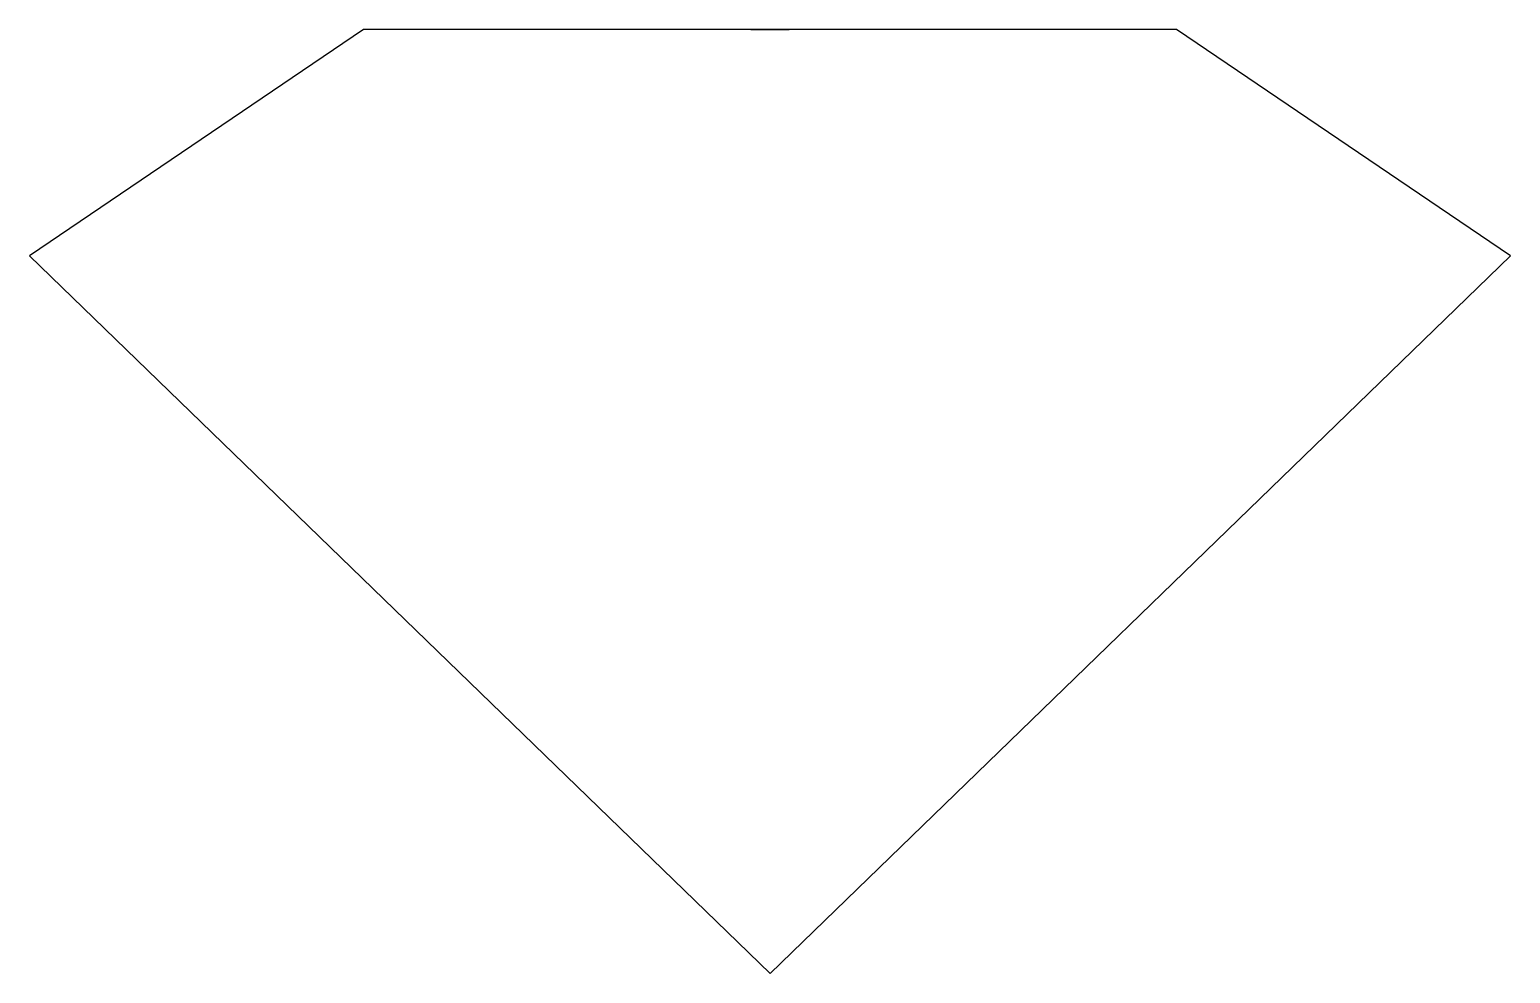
# Model space of a CAD drawing. Header units: centimetres. Extents: x -6.7 to 6.7, y -4.3 to 4.3.
import ezdxf

# ---------------------------------------------------------------- set-up
doc = ezdxf.new("R2010")
doc.units = ezdxf.units.CM
doc.header["$MEASUREMENT"] = 0
doc.layers.add('Camada 1', color=7, linetype='Continuous')

msp = doc.modelspace()

# ---------------------------------------------------------------- linework, layer by layer
at = {"layer": 'Camada 1'}
msp.add_open_spline([(-0.17489, 4.30171), (-0.17489, 4.30171), (3.70705, 4.30171), (3.70705, 4.30171), (3.70705, 4.30171), (3.70705, 4.30171), (6.74979, 2.23826), (6.74979, 2.23826), (6.74979, 2.23826), (6.74979, 2.23826), (0, -4.30171), (0, -4.30171), (0, -4.30171), (0, -4.30171), (-6.74979, 2.23826), (-6.74979, 2.23826), (-6.74979, 2.23826), (-6.74979, 2.23826), (-3.7071, 4.30171), (-3.7071, 4.30171), (-3.7071, 4.30171), (-3.7071, 4.30171), (0.17492, 4.30171), (0.17492, 4.30171), (0.17492, 4.30171), (0.17492, 4.30171), (-0.17489, 4.30171), (-0.17489, 4.30171)], degree=3, knots=[0, 0, 0, 0, 0.125, 0.125, 0.125, 0.125, 0.25, 0.25, 0.25, 0.25, 0.375, 0.375, 0.375, 0.375, 0.5, 0.5, 0.5, 0.5, 0.625, 0.625, 0.625, 0.625, 0.75, 0.75, 0.75, 0.75, 1, 1, 1, 1], dxfattribs=at)

doc.saveas('drawing.dxf')
